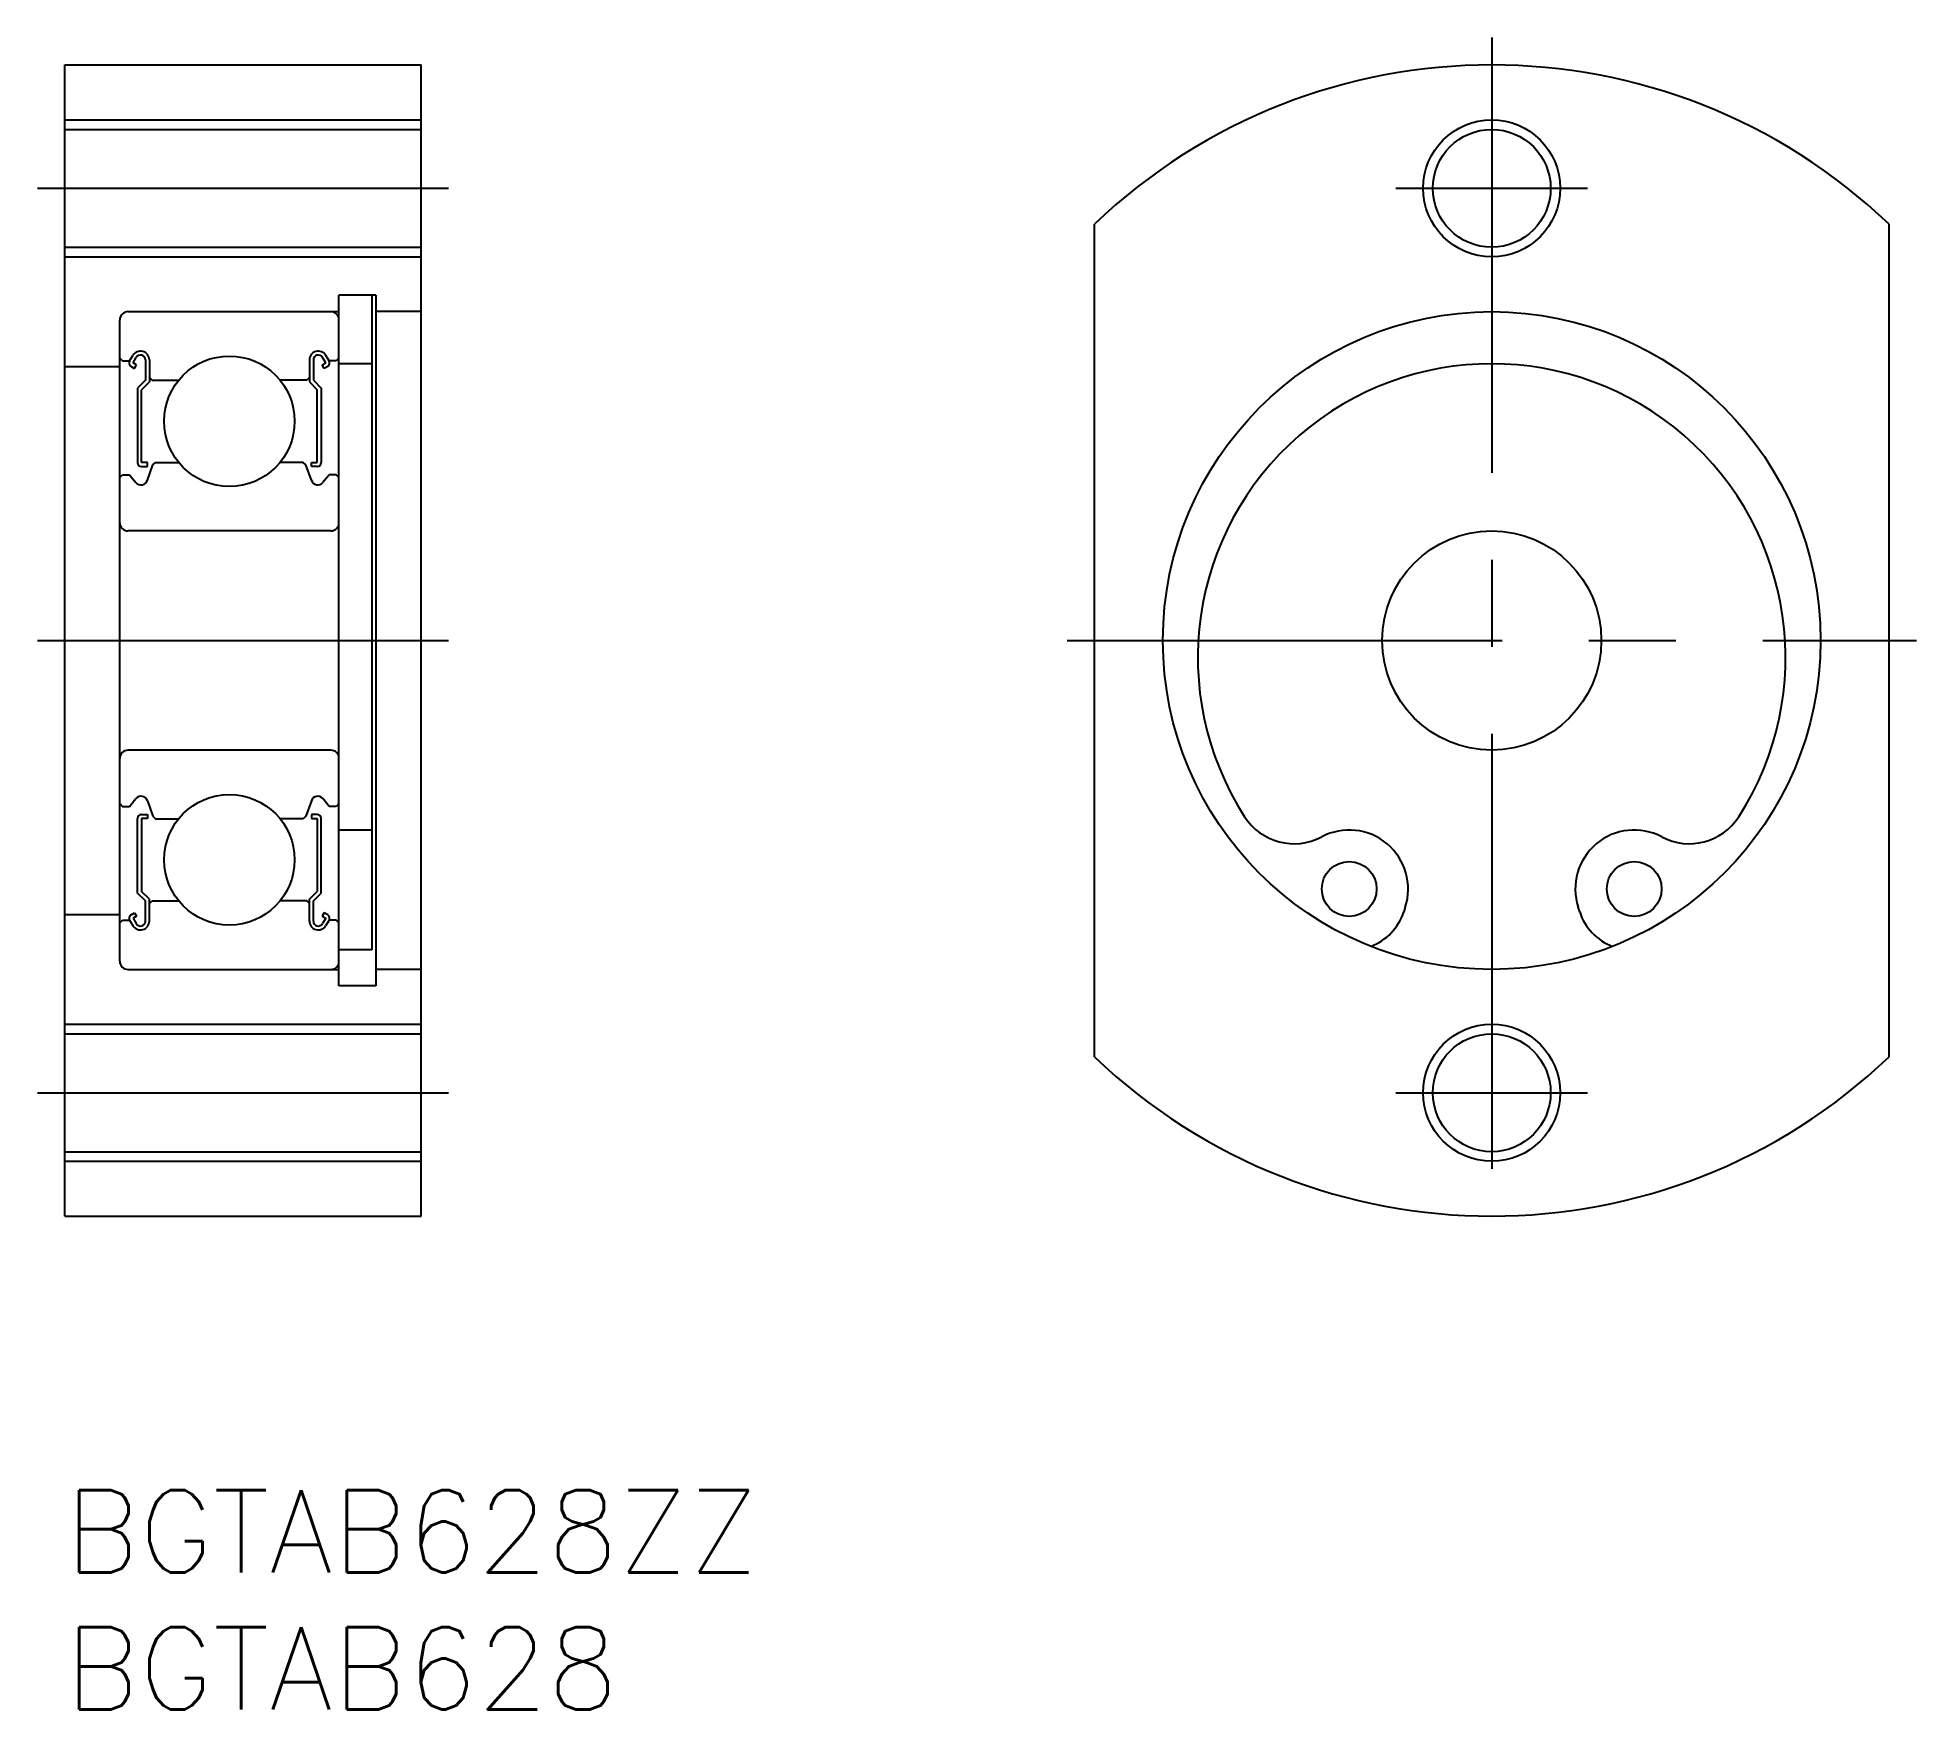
# Model space of a CAD drawing. Extents: x -1 to 67.6, y -8 to 53.
import ezdxf

# ---------------------------------------------------------------- set-up
doc = ezdxf.new("R2010")
doc.units = 0
doc.header["$LTSCALE"] = 0.5
doc.linetypes.add('CENTER', pattern=[50.8, 31.75, -6.35, 6.35, -6.35])
for name, color, linetype in [('MSM_CENTER', 1, 'CENTER'), ('MSM_CONTINUOUS', 7, 'CONTINUOUS'), ('MSM_NARROW', 5, 'CONTINUOUS'), ('MSM_PART_NUMBER', 7, 'CONTINUOUS')]:
    doc.layers.add(name, color=color, linetype=linetype)
doc.styles.get("Standard").update_dxf_attribs({"font": 'txt.shx', "height": 3, "bigfont": 'bigfont.shx'})

# ---------------------------------------------------------------- blocks, each defined once
blk = doc.blocks.new('*U2')
at = {"layer": 'MSM_PART_NUMBER'}
blk.add_text('BGTAB628ZZ', height=3, dxfattribs=at).set_placement((0, -3))
blk = doc.blocks.new('*U3')
at = {"layer": 'MSM_PART_NUMBER'}
blk.add_text('BGTAB628', height=3, dxfattribs=at).set_placement((0, -8))

msp = doc.modelspace()

# ---------------------------------------------------------------- linework, layer by layer
at = {"layer": 'MSM_CENTER'}
for p, q in [((52.07, 53), (52.07, 9)), ((-1, 47.5), (14, 47.5)), ((48.57, 47.5), (55.57, 47.5)), ((-1, 31), (14, 31)), ((36.57, 31), (67.57, 31)), ((-1, 14.5), (14, 14.5)), ((48.57, 14.5), (55.57, 14.5))]:
    msp.add_line(p, q, dxfattribs=at)
at = {"layer": 'MSM_CONTINUOUS'}
for p, q in [((0, 52), (13, 52)), ((0, 10), (0, 52)), ((13, 10), (13, 52)), ((0, 49.65), (13, 49.65)), ((37.57, 15.81), (37.57, 46.19)), ((66.57, 15.81), (66.57, 46.19)), ((0, 45.35), (13, 45.35)), ((10, 18.4), (10, 43.6)), ((11.35, 43.6, 0.5), (10, 43.6, 0.5)), ((11.2, 43.6), (11.2, 19.715)), ((11.35, 43.6), (11.35, 18.4)), ((2, 19.3), (2, 42.7)), ((2.3, 43), (10, 43)), ((13, 43), (11.35, 43)), ((2, 41.3), (2.1, 41.2)), ((2.1, 41.2), (2.36, 41.2)), ((2.36, 41.2), (2.477, 41.398)), ((2.484, 41.128), (2.602, 41.326)), ((2.935, 41.237), (2.935, 40.5)), ((3.079, 41.237), (3.079, 40.44)), ((8.921, 41.237), (8.921, 40.44)), ((9.065, 41.237), (9.065, 40.5)), ((9.516, 41.128), (9.398, 41.326)), ((9.64, 41.2), (9.523, 41.398)), ((9.9, 41.2), (9.64, 41.2)), ((10, 41.3), (9.9, 41.2)), ((0, 41), (2, 41)), ((2.412, 41.003), (2.537, 40.931)), ((2.609, 41.056), (2.484, 41.128)), ((2.537, 40.931), (2.609, 41.056)), ((2.935, 40.5), (2.648, 40.212)), ((3.079, 40.6), (3.179, 40.5)), ((3.179, 40.5), (4.151, 40.5)), ((8.821, 40.5), (7.849, 40.5)), ((8.921, 40.6), (8.821, 40.5)), ((9.065, 40.5), (9.353, 40.212)), ((9.391, 41.056), (9.516, 41.128)), ((9.463, 40.931), (9.391, 41.056)), ((9.588, 41.003), (9.463, 40.931)), ((11.2, 41.1, 0.5), (10, 41.1, 0.5)), ((2.648, 40.212), (2.648, 37.494)), ((3.079, 40.44), (2.791, 40.153)), ((2.791, 37.494), (2.791, 40.153)), ((8.921, 40.44), (9.209, 40.153)), ((9.209, 37.494), (9.209, 40.153)), ((9.353, 40.212), (9.353, 37.494)), ((2, 36.95), (2.1, 37.05)), ((2.1, 37.05), (2.36, 37.05)), ((2.36, 37.05), (2.591, 36.767)), ((3.007, 37.494), (2.791, 37.494)), ((2.791, 37.35), (3.007, 37.35)), ((3.007, 37.35), (3.007, 37.494)), ((3.007, 36.852), (3.209, 37.406)), ((3.209, 37.406), (3.309, 37.5)), ((3.309, 37.5), (4.151, 37.5)), ((8.691, 37.5), (7.849, 37.5)), ((8.791, 37.406), (8.691, 37.5)), ((8.993, 36.852), (8.791, 37.406)), ((8.993, 37.35), (8.993, 37.494)), ((8.993, 37.494), (9.209, 37.494)), ((9.209, 37.35), (8.993, 37.35)), ((9.64, 37.05), (9.409, 36.767)), ((9.9, 37.05), (9.64, 37.05)), ((10, 36.95), (9.9, 37.05)), ((9.7, 35), (2.3, 35)), ((9.7, 27), (2.3, 27)), ((2, 25.05), (2.1, 24.95)), ((2.1, 24.95), (2.36, 24.95)), ((2.36, 24.95), (2.591, 25.233)), ((3.007, 25.148), (3.209, 24.594)), ((8.993, 25.148), (8.791, 24.594)), ((9.64, 24.95), (9.409, 25.233)), ((9.9, 24.95), (9.64, 24.95)), ((10, 25.05), (9.9, 24.95)), ((2.648, 21.788), (2.648, 24.506)), ((2.791, 24.65), (3.007, 24.65)), ((2.791, 24.506), (2.791, 21.847)), ((3.007, 24.506), (2.791, 24.506)), ((3.007, 24.65), (3.007, 24.506)), ((3.209, 24.594), (3.309, 24.5)), ((3.309, 24.5), (4.151, 24.5)), ((8.691, 24.5), (7.849, 24.5)), ((8.791, 24.594), (8.691, 24.5)), ((8.993, 24.65), (8.993, 24.506)), ((9.209, 24.65), (8.993, 24.65)), ((8.993, 24.506), (9.209, 24.506)), ((9.209, 24.506), (9.209, 21.847)), ((9.353, 21.788), (9.353, 24.506)), ((11.2, 24.086, 0.5), (10, 24.086, 0.5)), ((2.935, 21.5), (2.648, 21.788)), ((3.079, 21.56), (2.791, 21.847)), ((2.935, 20.763), (2.935, 21.5)), ((3.079, 20.763), (3.079, 21.56)), ((3.079, 21.4), (3.179, 21.5)), ((3.179, 21.5), (4.151, 21.5)), ((8.821, 21.5), (7.849, 21.5)), ((8.921, 21.4), (8.821, 21.5)), ((8.921, 21.56), (9.209, 21.847)), ((8.921, 20.763), (8.921, 21.56)), ((9.065, 21.5), (9.353, 21.788)), ((9.065, 20.763), (9.065, 21.5)), ((48.915, 21.272), (48.858, 21.098)), ((55.281, 21.098), (55.224, 21.272)), ((0, 21), (2, 21)), ((2, 20.7), (2.1, 20.8)), ((2.1, 20.8), (2.36, 20.8)), ((2.36, 20.8), (2.477, 20.602)), ((2.412, 20.997), (2.537, 21.069)), ((2.609, 20.944), (2.484, 20.872)), ((2.484, 20.872), (2.602, 20.674)), ((2.537, 21.069), (2.609, 20.944)), ((9.463, 21.069), (9.391, 20.944)), ((9.391, 20.944), (9.516, 20.872)), ((9.516, 20.872), (9.398, 20.674)), ((9.588, 20.997), (9.463, 21.069)), ((9.64, 20.8), (9.523, 20.602)), ((9.9, 20.8), (9.64, 20.8)), ((10, 20.7), (9.9, 20.8)), ((0, 19.25), (0, 19.25)), ((11.2, 19.715, 0.5), (10, 19.715, 0.5)), ((2.3, 19), (10, 19)), ((13, 19), (11.35, 19)), ((11.35, 18.4, 0.5), (10, 18.4, 0.5)), ((0, 16.65), (13, 16.65)), ((0, 12.35), (13, 12.35)), ((0, 10), (13, 10))]:
    msp.add_line(p, q, dxfattribs=at)
for centre, radius in [((52.07, 47.5), 2.15), ((52.07, 31), 12), ((6, 39), 2.381), ((52.07, 31), 4), ((6, 23), 2.381), ((46.87, 21.936), 1), ((57.27, 21.936), 1), ((52.07, 14.5), 2.15)]:
    msp.add_circle(centre, radius, dxfattribs=at)
for centre, radius, start, end in [((52.07, 31), 21, 46.33213, 133.66776), ((2.3, 42.7), 0.3, 90, 180), ((9.7, 42.7), 0.3, 0, 90), ((2.484, 41.128), 0.144, 149.98876, 240.00428), ((2.757, 41.237), 0.323, 0, 150.00136), ((2.757, 41.237), 0.179, 0, 150.00262), ((9.243, 41.237), 0.323, 29.99864, 180), ((9.243, 41.237), 0.179, 29.99738, 180), ((9.516, 41.128), 0.144, 299.99572, 30.01124), ((52.07, 30.375), 10.725, 327.24878, 212.75122), ((2.791, 37.494), 0.144, 180.00005, 270.00003), ((9.209, 37.494), 0.144, 269.99997, 359.99995), ((2.776, 36.922), 0.241, 220.00189, 343.15248), ((9.224, 36.922), 0.241, 196.84752, 319.99811), ((2.3, 35.3), 0.3, 180, 270), ((9.7, 35.3), 0.3, 270, 0), ((2.3, 26.7), 0.3, 90, 180), ((9.7, 26.7), 0.3, 0, 90), ((2.776, 25.078), 0.241, 16.84752, 139.99811), ((9.224, 25.078), 0.241, 40.00189, 163.15248), ((2.791, 24.506), 0.144, 89.99997, 179.99995), ((9.209, 24.506), 0.144, 0.00005, 90.00003), ((44.858, 25.736), 2.15, 212.75122, 297.89567), ((46.87, 21.936), 2.15, 342.03107, 117.89567), ((57.27, 21.936), 2.15, 62.10433, 197.96893), ((59.281, 25.736), 2.15, 242.10433, 327.24878), ((2.484, 20.872), 0.144, 119.99572, 210.01124), ((2.757, 20.763), 0.323, 209.99864, 0), ((2.757, 20.763), 0.179, 209.99738, 0), ((9.243, 20.763), 0.323, 180, 330.00136), ((9.243, 20.763), 0.179, 180, 330.00262), ((9.516, 20.872), 0.144, 329.98876, 60.00428), ((46.956, 21.715), 2, 290.47134, 342.03107), ((57.183, 21.715), 2, 197.96893, 249.52866), ((2.3, 19.3), 0.3, 180, 270), ((9.7, 19.3), 0.3, 270, 0), ((52.07, 31), 21, 226.33224, 313.66787)]:
    msp.add_arc(centre, radius, start, end, dxfattribs=at)
at = {"layer": 'MSM_NARROW'}
for p, q in [((0, 50), (13, 50)), ((0, 45), (13, 45)), ((0, 17), (13, 17)), ((0, 12), (13, 12))]:
    msp.add_line(p, q, dxfattribs=at)
for centre in [(52.07, 47.5), (52.07, 14.5)]:
    msp.add_circle(centre, 2.5, dxfattribs=at)

# ---------------------------------------------------------------- block references
at = {"layer": 'MSM_CONTINUOUS'}
for name in ['*U2', '*U3']:
    msp.add_blockref(name, (0, 0), dxfattribs=at)

doc.saveas('drawing.dxf')
